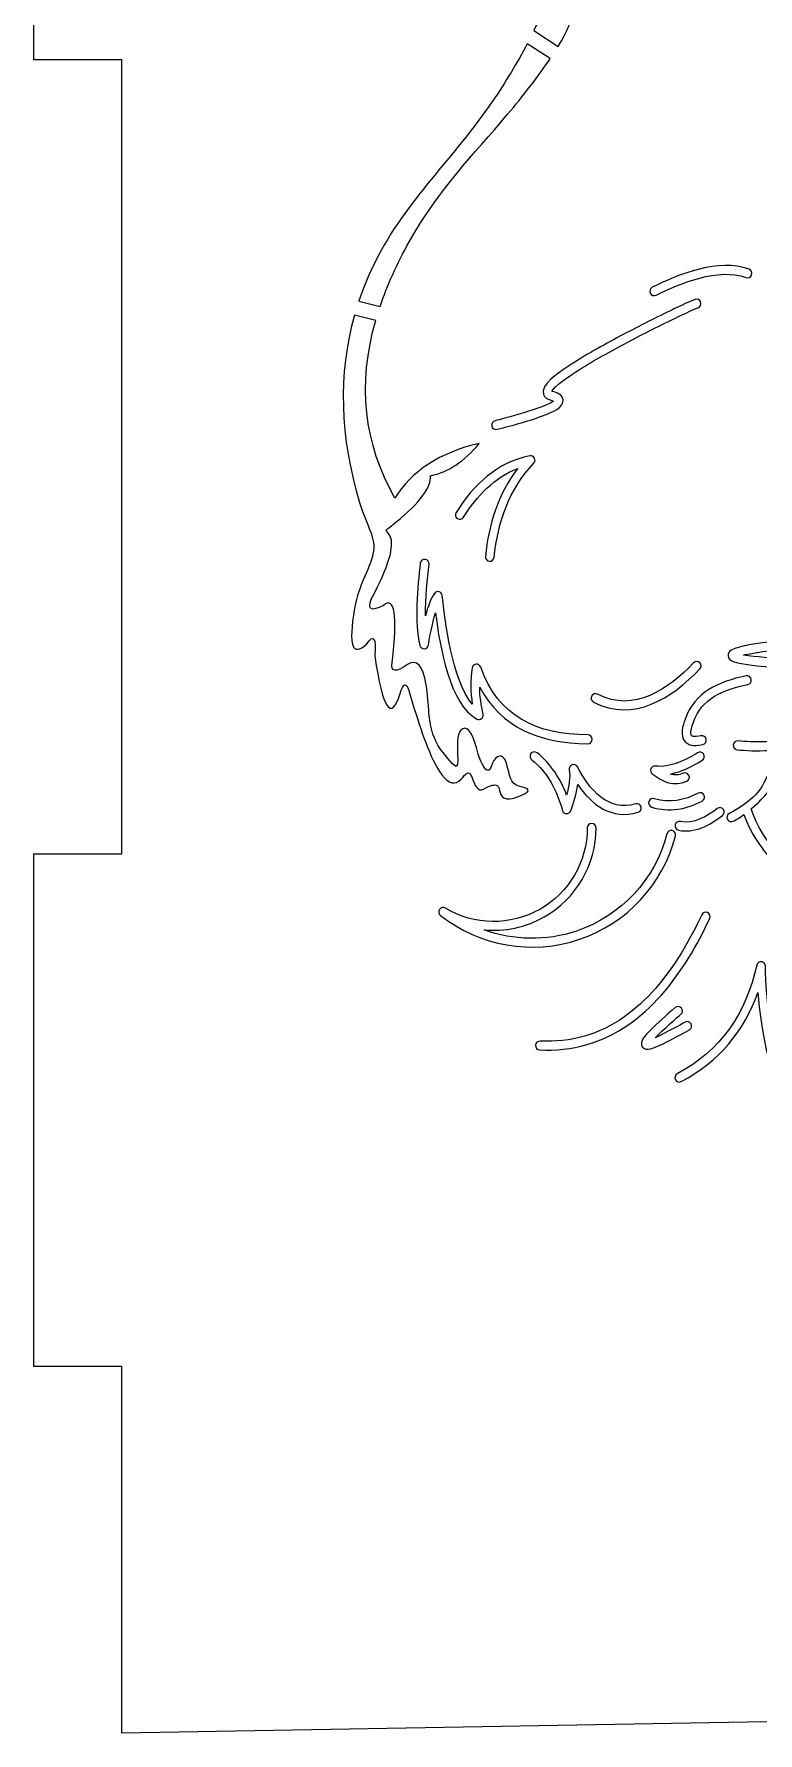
# Model space of a CAD drawing. Header units: millimetres. Extents: x -354 to 354, y -354 to 354.
# Drawn here: x 64.4 to 113.8, y -351.8 to -235.9 of the extents above; entities that cross this region are included whole.
import ezdxf

# ---------------------------------------------------------------- set-up
doc = ezdxf.new("R2010")
doc.units = ezdxf.units.MM
doc.header["$MEASUREMENT"] = 0
doc.layers.add('Camada 1', color=7, linetype='Continuous')

msp = doc.modelspace()

# ---------------------------------------------------------------- linework, layer by layer
at = {"layer": 'Camada 1', "color": 250, "lineweight": 20}
for points, knots in [([(259.2077, -180.953), (259.2077, -180.953), (70.4419, -177.6357), (70.4419, -177.6357), (70.4419, -177.6357), (70.4419, -177.6357), (70.4419, -202.6357), (70.4419, -202.6357), (70.4419, -202.6357), (70.4419, -202.6357), (64.4419, -202.6357), (64.4419, -202.6357), (64.4419, -202.6357), (64.4419, -202.6357), (64.4419, -237.6357), (64.4419, -237.6357), (64.4419, -237.6357), (64.4419, -237.6357), (70.4419, -237.6357), (70.4419, -237.6357), (70.4419, -237.6357), (70.4419, -237.6357), (70.4419, -291.7999), (70.4419, -291.7999), (70.4419, -291.7999), (70.4419, -291.7999), (64.4419, -291.7999), (64.4419, -291.7999), (64.4419, -291.7999), (64.4419, -291.7999), (64.4419, -326.7999), (64.4419, -326.7999), (64.4419, -326.7999), (64.4419, -326.7999), (70.4419, -326.7999), (70.4419, -326.7999), (70.4419, -326.7999), (70.4419, -326.7999), (70.4419, -351.7999), (70.4419, -351.7999), (70.4419, -351.7999), (70.4419, -351.7999), (259.2077, -348.4826), (259.2077, -348.4826), (259.2077, -348.4826), (259.2077, -348.4826), (259.2077, -326.7999), (259.2077, -326.7999), (259.2077, -326.7999), (259.2077, -326.7999), (265.2077, -326.7999), (265.2077, -326.7999), (265.2077, -326.7999), (265.2077, -326.7999), (265.2077, -332.7999), (265.2077, -332.7999), (265.2077, -332.7999), (265.2077, -332.7999), (268.2077, -332.7999), (268.2077, -332.7999), (268.2077, -332.7999), (269.0033, -332.7999), (269.7664, -332.4838), (270.329, -331.9212), (270.329, -331.9212), (270.8916, -331.3586), (271.2077, -330.5955), (271.2077, -329.7999), (271.2077, -329.7999), (271.2077, -329.7999), (271.2077, -288.7999), (271.2077, -288.7999), (271.2077, -288.7999), (271.2077, -287.143), (269.8645, -285.7999), (268.2077, -285.7999), (268.2077, -285.7999), (268.2077, -285.7999), (265.2077, -285.7999), (265.2077, -285.7999), (265.2077, -285.7999), (265.2077, -285.7999), (265.2077, -291.7999), (265.2077, -291.7999), (265.2077, -291.7999), (265.2077, -291.7999), (259.2077, -291.7999), (259.2077, -291.7999), (259.2077, -291.7999), (259.2077, -291.7999), (259.2077, -237.6357), (259.2077, -237.6357), (259.2077, -237.6357), (259.2077, -237.6357), (265.9077, -237.6357), (265.9077, -237.6357), (265.9077, -237.6357), (265.9077, -237.6357), (265.9077, -243.6357), (265.9077, -243.6357), (265.9077, -243.6357), (265.9077, -243.6357), (268.2077, -243.6357), (268.2077, -243.6357), (268.2077, -243.6357), (269.0033, -243.6357), (269.7664, -243.3197), (270.329, -242.7571), (270.329, -242.7571), (270.8916, -242.1945), (271.2077, -241.4314), (271.2077, -240.6357), (271.2077, -240.6357), (271.2077, -240.6357), (271.2077, -199.6357), (271.2077, -199.6357), (271.2077, -199.6357), (271.2077, -197.9789), (269.8645, -196.6358), (268.2077, -196.6357), (268.2077, -196.6357), (268.2077, -196.6357), (265.9077, -196.6357), (265.9077, -196.6357), (265.9077, -196.6357), (265.9077, -196.6357), (265.9077, -202.6357), (265.9077, -202.6357), (265.9077, -202.6357), (265.9077, -202.6357), (259.2077, -202.6357), (259.2077, -202.6357), (259.2077, -202.6357), (259.2077, -202.6357), (259.2077, -180.953), (259.2077, -180.953)], [0, 0, 0, 0, 0.02857143, 0.02857143, 0.02857143, 0.02857143, 0.05714286, 0.05714286, 0.05714286, 0.05714286, 0.08571429, 0.08571429, 0.08571429, 0.08571429, 0.11428571, 0.11428571, 0.11428571, 0.11428571, 0.14285714, 0.14285714, 0.14285714, 0.14285714, 0.17142857, 0.17142857, 0.17142857, 0.17142857, 0.2, 0.2, 0.2, 0.2, 0.22857143, 0.22857143, 0.22857143, 0.22857143, 0.25714286, 0.25714286, 0.25714286, 0.25714286, 0.28571429, 0.28571429, 0.28571429, 0.28571429, 0.31428571, 0.31428571, 0.31428571, 0.31428571, 0.34285714, 0.34285714, 0.34285714, 0.34285714, 0.37142857, 0.37142857, 0.37142857, 0.37142857, 0.4, 0.4, 0.4, 0.4, 0.42857143, 0.42857143, 0.42857143, 0.42857143, 0.45714286, 0.45714286, 0.45714286, 0.45714286, 0.48571429, 0.48571429, 0.48571429, 0.48571429, 0.51428571, 0.51428571, 0.51428571, 0.51428571, 0.54285714, 0.54285714, 0.54285714, 0.54285714, 0.57142857, 0.57142857, 0.57142857, 0.57142857, 0.6, 0.6, 0.6, 0.6, 0.62857143, 0.62857143, 0.62857143, 0.62857143, 0.65714286, 0.65714286, 0.65714286, 0.65714286, 0.68571429, 0.68571429, 0.68571429, 0.68571429, 0.71428571, 0.71428571, 0.71428571, 0.71428571, 0.74285714, 0.74285714, 0.74285714, 0.74285714, 0.77142857, 0.77142857, 0.77142857, 0.77142857, 0.8, 0.8, 0.8, 0.8, 0.82857143, 0.82857143, 0.82857143, 0.82857143, 0.85714286, 0.85714286, 0.85714286, 0.85714286, 0.88571429, 0.88571429, 0.88571429, 0.88571429, 0.91428571, 0.91428571, 0.91428571, 0.91428571, 0.94285714, 0.94285714, 0.94285714, 0.94285714, 1, 1, 1, 1]), ([(102.2658, -229.699), (101.7871, -233.1218), (101.3847, -234.7391), (100.1925, -236.7046), (100.1925, -236.7046), (100.1925, -236.7046), (98.5374, -235.631), (98.5374, -235.631), (98.5374, -235.631), (99.6768, -233.311), (100.4704, -231.0344), (100.9183, -228.8006), (100.9183, -228.8006), (101.4798, -226.0004), (101.3015, -223.5678), (101.5505, -220.9306), (101.5505, -220.9306), (101.6453, -219.9258), (101.8045, -218.964), (102.0341, -218.0231), (102.0341, -218.0231), (102.0341, -218.0231), (103.1098, -218.5), (103.1098, -218.5), (103.1098, -218.5), (102.5903, -221.3534), (102.717, -224.2916), (102.4892, -227.915), (102.4892, -227.915), (102.4497, -228.5434), (102.3445, -229.1355), (102.2658, -229.699)], [0, 0, 0, 0, 0.11111111, 0.11111111, 0.11111111, 0.11111111, 0.22222222, 0.22222222, 0.22222222, 0.22222222, 0.33333333, 0.33333333, 0.33333333, 0.33333333, 0.44444444, 0.44444444, 0.44444444, 0.44444444, 0.55555556, 0.55555556, 0.55555556, 0.55555556, 0.66666667, 0.66666667, 0.66666667, 0.66666667, 0.77777778, 0.77777778, 0.77777778, 0.77777778, 1, 1, 1, 1]), ([(90.0344, -250.0446), (89.1931, -251.5452), (88.5301, -253.0127), (88.0452, -254.4467), (88.0452, -254.4467), (88.0452, -254.4467), (86.5962, -254.0929), (86.5962, -254.0929), (86.5962, -254.0929), (86.91, -253.1583), (87.2932, -252.2384), (87.7462, -251.3335), (87.7462, -251.3335), (89.7804, -247.27), (93.1418, -244.2475), (95.7125, -240.4546), (95.7125, -240.4546), (96.6089, -239.1321), (97.3984, -237.8229), (98.0812, -236.5271), (98.0812, -236.5271), (98.0812, -236.5271), (99.6507, -237.5451), (99.6507, -237.5451), (99.6507, -237.5451), (99.2718, -238.1034), (98.829, -238.707), (98.3057, -239.3966), (98.3057, -239.3966), (97.7838, -240.0847), (97.2633, -240.7252), (96.7462, -241.3388), (96.7462, -241.3388), (94.3774, -244.1501), (92.0799, -246.3961), (90.0344, -250.0446)], [0, 0, 0, 0, 0.1, 0.1, 0.1, 0.1, 0.2, 0.2, 0.2, 0.2, 0.3, 0.3, 0.3, 0.3, 0.4, 0.4, 0.4, 0.4, 0.5, 0.5, 0.5, 0.5, 0.6, 0.6, 0.6, 0.6, 0.7, 0.7, 0.7, 0.7, 0.8, 0.8, 0.8, 0.8, 1, 1, 1, 1]), ([(106.6058, -253.1452), (108.4383, -252.2357), (111.157, -251.153), (113.2063, -251.9152), (113.2063, -251.9152), (113.3612, -251.9728), (113.4405, -252.1461), (113.3829, -252.301), (113.3829, -252.301), (113.3253, -252.4559), (113.152, -252.5352), (112.9971, -252.4776), (112.9971, -252.4776), (111.1419, -251.7875), (108.5232, -252.8634), (106.8726, -253.6826), (106.8726, -253.6826), (106.7246, -253.7561), (106.5439, -253.6953), (106.4705, -253.5473), (106.4705, -253.5473), (106.397, -253.3993), (106.4578, -253.2186), (106.6058, -253.1452)], [0, 0, 0, 0, 0.14285714, 0.14285714, 0.14285714, 0.14285714, 0.28571429, 0.28571429, 0.28571429, 0.28571429, 0.42857143, 0.42857143, 0.42857143, 0.42857143, 0.57142857, 0.57142857, 0.57142857, 0.57142857, 0.71428571, 0.71428571, 0.71428571, 0.71428571, 1, 1, 1, 1]), ([(91.4905, -266.0014), (91.5383, -266.7959), (90.7586, -267.8489), (89.1518, -269.1606), (89.1518, -269.1606), (88.1338, -269.991), (88.4388, -269.5172), (88.7298, -270.1209), (88.7298, -270.1209), (89.0517, -270.7896), (88.6238, -272.2246), (87.4453, -274.4259), (87.4453, -274.4259), (87.1609, -275.1484), (87.4358, -275.2925), (88.2702, -274.858), (88.2702, -274.858), (89.0446, -274.1948), (89.2475, -275.4908), (88.879, -278.7463), (88.879, -278.7463), (88.7651, -279.4132), (89.112, -279.4591), (89.9197, -278.8837), (89.9197, -278.8837), (90.5361, -278.4846), (90.9604, -278.9443), (91.1919, -280.2626), (91.1919, -280.2626), (91.3116, -280.9439), (91.3246, -281.5858), (91.3791, -282.2108), (91.3791, -282.2108), (91.4514, -283.0396), (91.6192, -283.7545), (91.9901, -284.3969), (91.9901, -284.3969), (92.1713, -284.7107), (92.807, -285.5164), (93.0878, -285.7605), (93.0878, -285.7605), (93.6914, -286.284), (92.9141, -283.6643), (93.6911, -283.2751), (93.6911, -283.2751), (94.0668, -283.0869), (94.4134, -283.6652), (94.7309, -285.0107), (94.7309, -285.0107), (94.9887, -285.7333), (95.2081, -286.0998), (95.3886, -286.1102), (95.3886, -286.1102), (95.6901, -286.1273), (95.694, -285.1348), (96.2427, -285.1354), (96.2427, -285.1354), (96.4372, -285.1357), (96.5959, -285.3557), (96.7188, -285.7947), (96.7188, -285.7947), (96.8656, -286.3198), (96.8758, -287.0543), (97.5784, -287.2101), (97.5784, -287.2101), (98.3872, -287.3676), (98.3342, -287.6053), (97.4197, -287.9228), (97.4197, -287.9228), (97.1751, -288.0074), (96.9153, -288.0779), (96.695, -288.0497), (96.695, -288.0497), (96.0634, -287.9686), (96.307, -287.2952), (96.0268, -287.1412), (96.0268, -287.1412), (95.8618, -287.0504), (95.5672, -287.1258), (95.1432, -287.3673), (95.1432, -287.3673), (94.6936, -287.622), (94.5165, -287.1531), (94.2922, -286.5478), (94.2922, -286.5478), (94.0988, -286.0256), (93.8777, -286.3777), (93.5742, -286.7106), (93.5742, -286.7106), (93.1668, -287.158), (92.7186, -287.0152), (92.2594, -286.4077), (92.2594, -286.4077), (91.4486, -285.3352), (90.7613, -283.1427), (90.3561, -281.8347), (90.3561, -281.8347), (90.3561, -281.8347), (89.9989, -280.6647), (89.9989, -280.6647), (89.9989, -280.6647), (89.8232, -280.0879), (89.6264, -280.1552), (89.4092, -280.8672), (89.4092, -280.8672), (88.7985, -282.7988), (88.2224, -281.9414), (87.6811, -278.2947), (87.6811, -278.2947), (87.7853, -277.0679), (87.6019, -276.7929), (87.1312, -277.47), (87.1312, -277.47), (86.1358, -278.4158), (85.8618, -277.6119), (86.3092, -275.0583), (86.3092, -275.0583), (86.6136, -273.3181), (87.278, -272.5651), (87.5518, -271.3645), (87.5518, -271.3645), (87.8115, -270.2261), (87.1505, -269.4945), (86.6656, -267.8927), (86.6656, -267.8927), (85.2885, -263.3447), (85.167, -259.0637), (86.3004, -255.05), (86.3004, -255.05), (86.3004, -255.05), (87.7468, -255.4032), (87.7468, -255.4032), (87.7468, -255.4032), (86.5015, -259.7632), (86.9374, -263.8092), (89.0556, -267.5409), (89.0556, -267.5409), (90.1867, -265.6786), (92.1047, -264.4323), (94.8093, -263.802), (94.8093, -263.802), (93.7953, -265.0357), (92.689, -265.7688), (91.4905, -266.0014)], [0, 0, 0, 0, 0.02702703, 0.02702703, 0.02702703, 0.02702703, 0.05405405, 0.05405405, 0.05405405, 0.05405405, 0.08108108, 0.08108108, 0.08108108, 0.08108108, 0.10810811, 0.10810811, 0.10810811, 0.10810811, 0.13513514, 0.13513514, 0.13513514, 0.13513514, 0.16216216, 0.16216216, 0.16216216, 0.16216216, 0.18918919, 0.18918919, 0.18918919, 0.18918919, 0.21621622, 0.21621622, 0.21621622, 0.21621622, 0.24324324, 0.24324324, 0.24324324, 0.24324324, 0.27027027, 0.27027027, 0.27027027, 0.27027027, 0.2972973, 0.2972973, 0.2972973, 0.2972973, 0.32432432, 0.32432432, 0.32432432, 0.32432432, 0.35135135, 0.35135135, 0.35135135, 0.35135135, 0.37837838, 0.37837838, 0.37837838, 0.37837838, 0.40540541, 0.40540541, 0.40540541, 0.40540541, 0.43243243, 0.43243243, 0.43243243, 0.43243243, 0.45945946, 0.45945946, 0.45945946, 0.45945946, 0.48648649, 0.48648649, 0.48648649, 0.48648649, 0.51351351, 0.51351351, 0.51351351, 0.51351351, 0.54054054, 0.54054054, 0.54054054, 0.54054054, 0.56756757, 0.56756757, 0.56756757, 0.56756757, 0.59459459, 0.59459459, 0.59459459, 0.59459459, 0.62162162, 0.62162162, 0.62162162, 0.62162162, 0.64864865, 0.64864865, 0.64864865, 0.64864865, 0.67567568, 0.67567568, 0.67567568, 0.67567568, 0.7027027, 0.7027027, 0.7027027, 0.7027027, 0.72972973, 0.72972973, 0.72972973, 0.72972973, 0.75675676, 0.75675676, 0.75675676, 0.75675676, 0.78378378, 0.78378378, 0.78378378, 0.78378378, 0.81081081, 0.81081081, 0.81081081, 0.81081081, 0.83783784, 0.83783784, 0.83783784, 0.83783784, 0.86486486, 0.86486486, 0.86486486, 0.86486486, 0.89189189, 0.89189189, 0.89189189, 0.89189189, 0.91891892, 0.91891892, 0.91891892, 0.91891892, 0.94594595, 0.94594595, 0.94594595, 0.94594595, 1, 1, 1, 1]), ([(109.9089, -254.1591), (109.9634, -254.3151), (109.8806, -254.4868), (109.7247, -254.5413), (109.7247, -254.5413), (109.5263, -254.6106), (109.3055, -254.7198), (109.1139, -254.8079), (109.1139, -254.8079), (108.7027, -254.9969), (108.2941, -255.1924), (107.887, -255.3902), (107.887, -255.3902), (106.739, -255.9481), (105.599, -256.5282), (104.4746, -257.1322), (104.4746, -257.1322), (103.3654, -257.7282), (102.2357, -258.3563), (101.187, -259.0535), (101.187, -259.0535), (100.9627, -259.2025), (99.9136, -259.9215), (99.7678, -260.2404), (99.7678, -260.2404), (99.7678, -260.2404), (99.8065, -260.2524), (99.8065, -260.2524), (99.8065, -260.2524), (100.0974, -260.3308), (100.4949, -260.4759), (100.5367, -260.8247), (100.5367, -260.8247), (100.6003, -261.3571), (99.6947, -261.6977), (99.313, -261.8478), (99.313, -261.8478), (98.274, -262.2564), (97.1136, -262.5594), (96.0325, -262.8357), (96.0325, -262.8357), (95.8724, -262.8766), (95.7085, -262.7794), (95.6675, -262.6193), (95.6675, -262.6193), (95.6266, -262.4592), (95.7238, -262.2953), (95.8839, -262.2543), (95.8839, -262.2543), (96.3643, -262.1316), (99.3199, -261.3645), (99.8762, -260.9079), (99.8762, -260.9079), (99.7976, -260.874), (99.6946, -260.8437), (99.6505, -260.8318), (99.6505, -260.8318), (99.4459, -260.7767), (99.2551, -260.665), (99.1811, -260.4548), (99.1811, -260.4548), (98.9521, -259.8047), (100.2592, -258.9579), (100.6879, -258.6661), (100.6879, -258.6661), (101.7954, -257.912), (103.0105, -257.2377), (104.1907, -256.6037), (104.1907, -256.6037), (105.3222, -255.9958), (106.4695, -255.412), (107.6248, -254.8505), (107.6248, -254.8505), (108.0357, -254.6509), (108.4482, -254.4535), (108.8633, -254.2627), (108.8633, -254.2627), (109.0733, -254.1662), (109.309, -254.051), (109.5267, -253.9749), (109.5267, -253.9749), (109.6827, -253.9204), (109.8544, -254.0032), (109.9089, -254.1591)], [0, 0, 0, 0, 0.04545455, 0.04545455, 0.04545455, 0.04545455, 0.09090909, 0.09090909, 0.09090909, 0.09090909, 0.13636364, 0.13636364, 0.13636364, 0.13636364, 0.18181818, 0.18181818, 0.18181818, 0.18181818, 0.22727273, 0.22727273, 0.22727273, 0.22727273, 0.27272727, 0.27272727, 0.27272727, 0.27272727, 0.31818182, 0.31818182, 0.31818182, 0.31818182, 0.36363636, 0.36363636, 0.36363636, 0.36363636, 0.40909091, 0.40909091, 0.40909091, 0.40909091, 0.45454545, 0.45454545, 0.45454545, 0.45454545, 0.5, 0.5, 0.5, 0.5, 0.54545455, 0.54545455, 0.54545455, 0.54545455, 0.59090909, 0.59090909, 0.59090909, 0.59090909, 0.63636364, 0.63636364, 0.63636364, 0.63636364, 0.68181818, 0.68181818, 0.68181818, 0.68181818, 0.72727273, 0.72727273, 0.72727273, 0.72727273, 0.77272727, 0.77272727, 0.77272727, 0.77272727, 0.81818182, 0.81818182, 0.81818182, 0.81818182, 0.86363636, 0.86363636, 0.86363636, 0.86363636, 0.90909091, 0.90909091, 0.90909091, 0.90909091, 1, 1, 1, 1]), ([(98.5311, -265.1489), (96.8401, -266.9076), (96.0686, -269.1781), (95.8247, -271.5695), (95.8247, -271.5695), (95.8079, -271.7339), (95.6601, -271.8543), (95.4958, -271.8376), (95.4958, -271.8376), (95.3314, -271.8208), (95.211, -271.673), (95.2277, -271.5087), (95.2277, -271.5087), (95.451, -269.3203), (96.1007, -267.2351), (97.4299, -265.5093), (97.4299, -265.5093), (95.8454, -266.1184), (94.653, -267.3697), (93.7383, -268.8313), (93.7383, -268.8313), (93.6506, -268.9713), (93.4649, -269.0141), (93.3248, -268.9264), (93.3248, -268.9264), (93.1848, -268.8387), (93.142, -268.653), (93.2297, -268.5129), (93.2297, -268.5129), (94.4086, -266.6294), (96.021, -265.0972), (98.2555, -264.6469), (98.2555, -264.6469), (98.3863, -264.6206), (98.5136, -264.6798), (98.5778, -264.7967), (98.5778, -264.7967), (98.642, -264.9136), (98.6235, -265.0528), (98.5311, -265.1489)], [0, 0, 0, 0, 0.09090909, 0.09090909, 0.09090909, 0.09090909, 0.18181818, 0.18181818, 0.18181818, 0.18181818, 0.27272727, 0.27272727, 0.27272727, 0.27272727, 0.36363636, 0.36363636, 0.36363636, 0.36363636, 0.45454545, 0.45454545, 0.45454545, 0.45454545, 0.54545455, 0.54545455, 0.54545455, 0.54545455, 0.63636364, 0.63636364, 0.63636364, 0.63636364, 0.72727273, 0.72727273, 0.72727273, 0.72727273, 0.81818182, 0.81818182, 0.81818182, 0.81818182, 1, 1, 1, 1]), ([(92.0687, -273.9199), (92.1911, -273.9526), (92.2763, -274.0521), (92.2897, -274.1781), (92.2897, -274.1781), (92.4562, -275.7463), (92.9485, -279.9785), (94.3332, -281.5902), (94.3332, -281.5902), (94.2131, -280.7696), (94.1992, -279.9381), (94.3265, -279.1128), (94.3265, -279.1128), (94.3478, -278.9747), (94.457, -278.8722), (94.5961, -278.8597), (94.5961, -278.8597), (94.7352, -278.8472), (94.8609, -278.9285), (94.9066, -279.0605), (94.9066, -279.0605), (96.0721, -282.434), (98.769, -283.6728), (102.2044, -283.6893), (102.2044, -283.6893), (102.3697, -283.6901), (102.5038, -283.8255), (102.503, -283.9907), (102.503, -283.9907), (102.5022, -284.156), (102.3668, -284.2901), (102.2016, -284.2893), (102.2016, -284.2893), (98.9337, -284.2736), (96.2741, -283.1802), (94.8379, -280.4226), (94.8379, -280.4226), (94.8476, -281.0439), (94.9319, -281.6634), (95.0723, -282.2723), (95.0723, -282.2723), (95.0992, -282.3889), (95.0584, -282.5034), (94.9638, -282.5768), (94.9638, -282.5768), (94.8692, -282.6501), (94.7481, -282.6611), (94.6419, -282.606), (94.6419, -282.606), (92.8327, -281.6676), (92.1267, -277.7706), (91.8211, -275.3548), (91.8211, -275.3548), (91.5915, -276.1219), (91.4276, -277.067), (91.3446, -277.5588), (91.3446, -277.5588), (91.3207, -277.7004), (91.204, -277.803), (91.0606, -277.8087), (91.0606, -277.8087), (90.9172, -277.8143), (90.7927, -277.7211), (90.7578, -277.5819), (90.7578, -277.5819), (90.3578, -275.9874), (90.5946, -273.5926), (90.7904, -271.9744), (90.7904, -271.9744), (90.8102, -271.8103), (90.9602, -271.6927), (91.1242, -271.7126), (91.1242, -271.7126), (91.2883, -271.7324), (91.4059, -271.8824), (91.386, -272.0464), (91.386, -272.0464), (91.2677, -273.0251), (91.127, -274.3442), (91.1405, -275.5617), (91.1405, -275.5617), (91.2995, -274.9536), (91.5005, -274.3762), (91.7484, -274.0339), (91.7484, -274.0339), (91.8227, -273.9312), (91.9462, -273.8873), (92.0687, -273.9199)], [0, 0, 0, 0, 0.04347826, 0.04347826, 0.04347826, 0.04347826, 0.08695652, 0.08695652, 0.08695652, 0.08695652, 0.13043478, 0.13043478, 0.13043478, 0.13043478, 0.17391304, 0.17391304, 0.17391304, 0.17391304, 0.2173913, 0.2173913, 0.2173913, 0.2173913, 0.26086957, 0.26086957, 0.26086957, 0.26086957, 0.30434783, 0.30434783, 0.30434783, 0.30434783, 0.34782609, 0.34782609, 0.34782609, 0.34782609, 0.39130435, 0.39130435, 0.39130435, 0.39130435, 0.43478261, 0.43478261, 0.43478261, 0.43478261, 0.47826087, 0.47826087, 0.47826087, 0.47826087, 0.52173913, 0.52173913, 0.52173913, 0.52173913, 0.56521739, 0.56521739, 0.56521739, 0.56521739, 0.60869565, 0.60869565, 0.60869565, 0.60869565, 0.65217391, 0.65217391, 0.65217391, 0.65217391, 0.69565217, 0.69565217, 0.69565217, 0.69565217, 0.73913043, 0.73913043, 0.73913043, 0.73913043, 0.7826087, 0.7826087, 0.7826087, 0.7826087, 0.82608696, 0.82608696, 0.82608696, 0.82608696, 0.86956522, 0.86956522, 0.86956522, 0.86956522, 0.91304348, 0.91304348, 0.91304348, 0.91304348, 1, 1, 1, 1]), ([(113.6823, -277.4688), (115.9825, -277.0899), (118.5821, -277.2332), (120.0262, -279.3223), (120.0262, -279.3223), (120.1201, -279.4582), (120.0859, -279.6457), (119.95, -279.7397), (119.95, -279.7397), (119.8141, -279.8336), (119.6266, -279.7994), (119.5326, -279.6635), (119.5326, -279.6635), (118.2362, -277.7879), (115.8266, -277.7237), (113.7799, -278.0608), (113.7799, -278.0608), (113.637, -278.0843), (113.1979, -278.1586), (112.8338, -278.2445), (112.8338, -278.2445), (113.6155, -278.3774), (114.9759, -278.467), (115.282, -278.4865), (115.282, -278.4865), (115.4469, -278.497), (115.5728, -278.6401), (115.5623, -278.805), (115.5623, -278.805), (115.5518, -278.9699), (115.4087, -279.0958), (115.2438, -279.0853), (115.2438, -279.0853), (114.45, -279.0347), (113.6178, -278.9786), (112.8326, -278.8499), (112.8326, -278.8499), (112.5166, -278.7981), (111.7939, -278.7058), (111.7806, -278.2757), (111.7806, -278.2757), (111.7706, -277.9492), (112.1497, -277.817), (112.4022, -277.7402), (112.4022, -277.7402), (112.8099, -277.616), (113.2621, -277.538), (113.6823, -277.4688)], [0, 0, 0, 0, 0.07692308, 0.07692308, 0.07692308, 0.07692308, 0.15384615, 0.15384615, 0.15384615, 0.15384615, 0.23076923, 0.23076923, 0.23076923, 0.23076923, 0.30769231, 0.30769231, 0.30769231, 0.30769231, 0.38461538, 0.38461538, 0.38461538, 0.38461538, 0.46153846, 0.46153846, 0.46153846, 0.46153846, 0.53846154, 0.53846154, 0.53846154, 0.53846154, 0.61538462, 0.61538462, 0.61538462, 0.61538462, 0.69230769, 0.69230769, 0.69230769, 0.69230769, 0.76923077, 0.76923077, 0.76923077, 0.76923077, 0.84615385, 0.84615385, 0.84615385, 0.84615385, 1, 1, 1, 1]), ([(102.8719, -280.915), (105.3638, -282.2113), (107.7108, -280.5554), (109.4299, -278.7735), (109.4299, -278.7735), (109.5446, -278.6546), (109.7352, -278.6512), (109.8541, -278.7659), (109.8541, -278.7659), (109.973, -278.8806), (109.9764, -279.0712), (109.8617, -279.1901), (109.8617, -279.1901), (107.9379, -281.1841), (105.353, -282.882), (102.5949, -281.4472), (102.5949, -281.4472), (102.4484, -281.371), (102.391, -281.1892), (102.4673, -281.0426), (102.4673, -281.0426), (102.5435, -280.8961), (102.7253, -280.8387), (102.8719, -280.915)], [0, 0, 0, 0, 0.14285714, 0.14285714, 0.14285714, 0.14285714, 0.28571429, 0.28571429, 0.28571429, 0.28571429, 0.42857143, 0.42857143, 0.42857143, 0.42857143, 0.57142857, 0.57142857, 0.57142857, 0.57142857, 0.71428571, 0.71428571, 0.71428571, 0.71428571, 1, 1, 1, 1]), ([(113.3582, -279.904), (113.3908, -280.066), (113.2853, -280.2247), (113.1233, -280.2573), (113.1233, -280.2573), (111.4549, -280.593), (109.9716, -281.2008), (109.4198, -282.8107), (109.4198, -282.8107), (109.4198, -282.8107), (109.4161, -282.8208), (109.4161, -282.8208), (109.4161, -282.8208), (109.3536, -282.9838), (109.1428, -283.5858), (109.2936, -283.7454), (109.2936, -283.7454), (109.4057, -283.8639), (109.8003, -283.7874), (109.932, -283.7566), (109.932, -283.7566), (110.0929, -283.7191), (110.2547, -283.8197), (110.2923, -283.9807), (110.2923, -283.9807), (110.3298, -284.1416), (110.2292, -284.3034), (110.0682, -284.341), (110.0682, -284.341), (109.6745, -284.4328), (109.1641, -284.4818), (108.8576, -284.1575), (108.8576, -284.1575), (108.4775, -283.7555), (108.6817, -283.0614), (108.854, -282.611), (108.854, -282.611), (109.4761, -280.8021), (111.1293, -280.0465), (113.0049, -279.6691), (113.0049, -279.6691), (113.1669, -279.6365), (113.3256, -279.742), (113.3582, -279.904)], [0, 0, 0, 0, 0.08333333, 0.08333333, 0.08333333, 0.08333333, 0.16666667, 0.16666667, 0.16666667, 0.16666667, 0.25, 0.25, 0.25, 0.25, 0.33333333, 0.33333333, 0.33333333, 0.33333333, 0.41666667, 0.41666667, 0.41666667, 0.41666667, 0.5, 0.5, 0.5, 0.5, 0.58333333, 0.58333333, 0.58333333, 0.58333333, 0.66666667, 0.66666667, 0.66666667, 0.66666667, 0.75, 0.75, 0.75, 0.75, 0.83333333, 0.83333333, 0.83333333, 0.83333333, 1, 1, 1, 1]), ([(112.4634, -284.1032), (113.3769, -284.1895), (115.3802, -284.3199), (116.1189, -283.6325), (116.1189, -283.6325), (116.2399, -283.5199), (116.4304, -283.5268), (116.5429, -283.6477), (116.5429, -283.6477), (116.6555, -283.7687), (116.6486, -283.9592), (116.5277, -284.0717), (116.5277, -284.0717), (115.6105, -284.9252), (113.5529, -284.8087), (112.407, -284.7006), (112.407, -284.7006), (112.2425, -284.685), (112.121, -284.5382), (112.1365, -284.3737), (112.1365, -284.3737), (112.1521, -284.2092), (112.2989, -284.0877), (112.4634, -284.1032)], [0, 0, 0, 0, 0.14285714, 0.14285714, 0.14285714, 0.14285714, 0.28571429, 0.28571429, 0.28571429, 0.28571429, 0.42857143, 0.42857143, 0.42857143, 0.42857143, 0.57142857, 0.57142857, 0.57142857, 0.57142857, 0.71428571, 0.71428571, 0.71428571, 0.71428571, 1, 1, 1, 1]), ([(101.5066, -285.8723), (102.3155, -287.4029), (103.5603, -288.9523), (105.4779, -288.3951), (105.4779, -288.3951), (105.6366, -288.349), (105.8036, -288.4408), (105.8497, -288.5995), (105.8497, -288.5995), (105.8958, -288.7582), (105.804, -288.9252), (105.6453, -288.9713), (105.6453, -288.9713), (103.8159, -289.5029), (102.4799, -288.4714), (101.5326, -287.0828), (101.5326, -287.0828), (101.4456, -287.7056), (101.2462, -288.3381), (101.0515, -288.8657), (101.0515, -288.8657), (101.0057, -288.99), (100.8897, -289.0672), (100.7573, -289.0615), (100.7573, -289.0615), (100.6249, -289.0559), (100.5159, -288.9691), (100.4808, -288.8413), (100.4808, -288.8413), (100.115, -287.5103), (99.4803, -286.2571), (98.3837, -285.383), (98.3837, -285.383), (98.2545, -285.28), (98.2331, -285.0906), (98.3361, -284.9614), (98.3361, -284.9614), (98.4391, -284.8322), (98.6285, -284.8108), (98.7577, -284.9138), (98.7577, -284.9138), (99.7083, -285.6716), (100.3467, -286.6809), (100.77, -287.7927), (100.77, -287.7927), (100.9295, -287.2118), (101.0347, -286.581), (100.9457, -286.0633), (100.9457, -286.0633), (100.9206, -285.9169), (101.004, -285.7764), (101.1447, -285.7285), (101.1447, -285.7285), (101.2854, -285.6806), (101.4372, -285.7409), (101.5066, -285.8723)], [0, 0, 0, 0, 0.06666667, 0.06666667, 0.06666667, 0.06666667, 0.13333333, 0.13333333, 0.13333333, 0.13333333, 0.2, 0.2, 0.2, 0.2, 0.26666667, 0.26666667, 0.26666667, 0.26666667, 0.33333333, 0.33333333, 0.33333333, 0.33333333, 0.4, 0.4, 0.4, 0.4, 0.46666667, 0.46666667, 0.46666667, 0.46666667, 0.53333333, 0.53333333, 0.53333333, 0.53333333, 0.6, 0.6, 0.6, 0.6, 0.66666667, 0.66666667, 0.66666667, 0.66666667, 0.73333333, 0.73333333, 0.73333333, 0.73333333, 0.8, 0.8, 0.8, 0.8, 0.86666667, 0.86666667, 0.86666667, 0.86666667, 1, 1, 1, 1]), ([(109.7044, -284.9114), (109.8456, -284.8256), (110.0308, -284.8708), (110.1165, -285.0121), (110.1165, -285.0121), (110.2023, -285.1533), (110.1571, -285.3385), (110.0158, -285.4242), (110.0158, -285.4242), (109.3922, -285.8029), (108.6194, -286.1994), (107.8412, -286.3611), (107.8412, -286.3611), (108.1223, -286.4447), (108.4175, -286.4481), (108.7114, -286.3101), (108.7114, -286.3101), (108.861, -286.2399), (109.0402, -286.3046), (109.1105, -286.4542), (109.1105, -286.4542), (109.1807, -286.6038), (109.116, -286.783), (108.9664, -286.8533), (108.9664, -286.8533), (108.1236, -287.2489), (107.289, -286.8885), (106.6093, -286.3447), (106.6093, -286.3447), (106.5017, -286.2586), (106.4666, -286.1159), (106.522, -285.9898), (106.522, -285.9898), (106.5774, -285.8636), (106.7062, -285.7929), (106.8424, -285.8139), (106.8424, -285.8139), (107.7824, -285.9588), (108.9287, -285.3825), (109.7044, -284.9114)], [0, 0, 0, 0, 0.09090909, 0.09090909, 0.09090909, 0.09090909, 0.18181818, 0.18181818, 0.18181818, 0.18181818, 0.27272727, 0.27272727, 0.27272727, 0.27272727, 0.36363636, 0.36363636, 0.36363636, 0.36363636, 0.45454545, 0.45454545, 0.45454545, 0.45454545, 0.54545455, 0.54545455, 0.54545455, 0.54545455, 0.63636364, 0.63636364, 0.63636364, 0.63636364, 0.72727273, 0.72727273, 0.72727273, 0.72727273, 0.81818182, 0.81818182, 0.81818182, 0.81818182, 1, 1, 1, 1]), ([(118.4571, -296.7634), (118.4591, -297.3754), (118.5197, -297.9973), (118.6508, -298.6024), (118.6508, -298.6024), (118.6508, -298.6024), (118.0819, -298.8082), (118.0819, -298.8082), (118.0819, -298.8082), (117.9301, -298.1385), (117.8593, -297.4478), (117.8571, -296.7654), (117.8571, -296.7654), (117.8547, -296.0209), (117.9313, -295.269), (118.0789, -294.5285), (118.0789, -294.5285), (115.6621, -293.531), (113.7693, -291.5794), (112.8487, -289.1327), (112.8487, -289.1327), (112.628, -289.2912), (112.3944, -289.4386), (112.1476, -289.5742), (112.1476, -289.5742), (112.0028, -289.6538), (111.8198, -289.6006), (111.7402, -289.4558), (111.7402, -289.4558), (111.6606, -289.311), (111.7138, -289.128), (111.8586, -289.0484), (111.8586, -289.0484), (113.4501, -288.1739), (114.1269, -287.5759), (114.678, -285.8633), (114.678, -285.8633), (114.7286, -285.706), (114.8982, -285.619), (115.0555, -285.6696), (115.0555, -285.6696), (115.2128, -285.7202), (115.2998, -285.8898), (115.2492, -286.0471), (115.2492, -286.0471), (114.8032, -287.4329), (114.3919, -287.8258), (113.3443, -288.74), (113.3443, -288.74), (114.1683, -291.0837), (115.9363, -292.9635), (118.2133, -293.9343), (118.2133, -293.9343), (118.2842, -293.6539), (118.3651, -293.376), (118.4556, -293.1014), (118.4556, -293.1014), (118.4556, -293.1014), (119.0168, -293.3157), (119.0168, -293.3157), (119.0168, -293.3157), (118.9007, -293.6706), (118.8013, -294.0316), (118.7201, -294.396), (118.7201, -294.396), (118.7201, -294.396), (118.7148, -294.4199), (118.7148, -294.4199), (118.7148, -294.4199), (118.544, -295.1939), (118.4545, -295.9833), (118.4571, -296.7634)], [0, 0, 0, 0, 0.05263158, 0.05263158, 0.05263158, 0.05263158, 0.10526316, 0.10526316, 0.10526316, 0.10526316, 0.15789474, 0.15789474, 0.15789474, 0.15789474, 0.21052632, 0.21052632, 0.21052632, 0.21052632, 0.26315789, 0.26315789, 0.26315789, 0.26315789, 0.31578947, 0.31578947, 0.31578947, 0.31578947, 0.36842105, 0.36842105, 0.36842105, 0.36842105, 0.42105263, 0.42105263, 0.42105263, 0.42105263, 0.47368421, 0.47368421, 0.47368421, 0.47368421, 0.52631579, 0.52631579, 0.52631579, 0.52631579, 0.57894737, 0.57894737, 0.57894737, 0.57894737, 0.63157895, 0.63157895, 0.63157895, 0.63157895, 0.68421053, 0.68421053, 0.68421053, 0.68421053, 0.73684211, 0.73684211, 0.73684211, 0.73684211, 0.78947368, 0.78947368, 0.78947368, 0.78947368, 0.84210526, 0.84210526, 0.84210526, 0.84210526, 0.89473684, 0.89473684, 0.89473684, 0.89473684, 1, 1, 1, 1]), ([(109.7462, -287.6696), (109.8934, -287.5947), (110.0747, -287.6537), (110.1496, -287.801), (110.1496, -287.801), (110.2245, -287.9482), (110.1655, -288.1295), (110.0182, -288.2044), (110.0182, -288.2044), (108.9354, -288.7552), (107.745, -289.0027), (106.5677, -288.6145), (106.5677, -288.6145), (106.4108, -288.5628), (106.325, -288.3926), (106.3768, -288.2356), (106.3768, -288.2356), (106.4285, -288.0787), (106.5987, -287.9929), (106.7557, -288.0447), (106.7557, -288.0447), (107.7774, -288.3816), (108.8093, -288.1462), (109.7462, -287.6696)], [0, 0, 0, 0, 0.14285714, 0.14285714, 0.14285714, 0.14285714, 0.28571429, 0.28571429, 0.28571429, 0.28571429, 0.42857143, 0.42857143, 0.42857143, 0.42857143, 0.57142857, 0.57142857, 0.57142857, 0.57142857, 0.71428571, 0.71428571, 0.71428571, 0.71428571, 1, 1, 1, 1]), ([(111.0368, -288.7185), (111.1686, -288.6188), (111.3574, -288.6451), (111.457, -288.7769), (111.457, -288.7769), (111.5567, -288.9087), (111.5304, -289.0975), (111.3986, -289.1971), (111.3986, -289.1971), (110.5774, -289.818), (109.4681, -290.4452), (108.3994, -290.1923), (108.3994, -290.1923), (108.2386, -290.1543), (108.1385, -289.9921), (108.1766, -289.8313), (108.1766, -289.8313), (108.2146, -289.6705), (108.3768, -289.5704), (108.5376, -289.6085), (108.5376, -289.6085), (109.4008, -289.8127), (110.3812, -289.2141), (111.0368, -288.7185)], [0, 0, 0, 0, 0.14285714, 0.14285714, 0.14285714, 0.14285714, 0.28571429, 0.28571429, 0.28571429, 0.28571429, 0.42857143, 0.42857143, 0.42857143, 0.42857143, 0.57142857, 0.57142857, 0.57142857, 0.57142857, 0.71428571, 0.71428571, 0.71428571, 0.71428571, 1, 1, 1, 1]), ([(102.7778, -290.038), (102.7746, -292.555), (101.4191, -294.8763), (99.2284, -296.1159), (99.2284, -296.1159), (97.9664, -296.8301), (96.5387, -297.1217), (95.1423, -296.9932), (95.1423, -296.9932), (97.1486, -297.7269), (99.3756, -297.7744), (101.4516, -297.0719), (101.4516, -297.0719), (104.4938, -296.0425), (106.8095, -293.5453), (107.6071, -290.4344), (107.6071, -290.4344), (107.6481, -290.2743), (107.8121, -290.1773), (107.9722, -290.2183), (107.9722, -290.2183), (108.1323, -290.2593), (108.2293, -290.4233), (108.1883, -290.5834), (108.1883, -290.5834), (107.3403, -293.8908), (104.8783, -296.5459), (101.644, -297.6403), (101.644, -297.6403), (98.4131, -298.7335), (94.8385, -298.1181), (92.1593, -296.0075), (92.1593, -296.0075), (92.0347, -295.9094), (92.0079, -295.7321), (92.0979, -295.6016), (92.0979, -295.6016), (92.1878, -295.471), (92.363, -295.433), (92.499, -295.5144), (92.499, -295.5144), (94.4727, -296.6964), (96.9308, -296.7267), (98.933, -295.5937), (98.933, -295.5937), (100.9357, -294.4604), (102.1748, -292.3383), (102.1778, -290.0372), (102.1778, -290.0372), (102.178, -289.872), (102.313, -289.7374), (102.4782, -289.7376), (102.4782, -289.7376), (102.6434, -289.7378), (102.778, -289.8728), (102.7778, -290.038)], [0, 0, 0, 0, 0.06666667, 0.06666667, 0.06666667, 0.06666667, 0.13333333, 0.13333333, 0.13333333, 0.13333333, 0.2, 0.2, 0.2, 0.2, 0.26666667, 0.26666667, 0.26666667, 0.26666667, 0.33333333, 0.33333333, 0.33333333, 0.33333333, 0.4, 0.4, 0.4, 0.4, 0.46666667, 0.46666667, 0.46666667, 0.46666667, 0.53333333, 0.53333333, 0.53333333, 0.53333333, 0.6, 0.6, 0.6, 0.6, 0.66666667, 0.66666667, 0.66666667, 0.66666667, 0.73333333, 0.73333333, 0.73333333, 0.73333333, 0.8, 0.8, 0.8, 0.8, 0.86666667, 0.86666667, 0.86666667, 0.86666667, 1, 1, 1, 1]), ([(98.9589, -304.5838), (99.9827, -304.6379), (101.0018, -304.5362), (101.9876, -304.2508), (101.9876, -304.2508), (105.8686, -303.1275), (108.364, -299.4302), (109.9823, -295.9591), (109.9823, -295.9591), (110.0521, -295.8094), (110.2312, -295.7442), (110.381, -295.814), (110.381, -295.814), (110.5307, -295.8838), (110.5959, -296.0629), (110.5261, -296.2127), (110.5261, -296.2127), (108.8272, -299.8566), (106.2205, -303.6503), (102.1545, -304.8272), (102.1545, -304.8272), (101.1041, -305.1312), (100.018, -305.2406), (98.9273, -305.183), (98.9273, -305.183), (98.7623, -305.1743), (98.6348, -305.0326), (98.6435, -304.8676), (98.6435, -304.8676), (98.6522, -304.7026), (98.7939, -304.5751), (98.9589, -304.5838)], [0, 0, 0, 0, 0.11111111, 0.11111111, 0.11111111, 0.11111111, 0.22222222, 0.22222222, 0.22222222, 0.22222222, 0.33333333, 0.33333333, 0.33333333, 0.33333333, 0.44444444, 0.44444444, 0.44444444, 0.44444444, 0.55555556, 0.55555556, 0.55555556, 0.55555556, 0.66666667, 0.66666667, 0.66666667, 0.66666667, 0.77777778, 0.77777778, 0.77777778, 0.77777778, 1, 1, 1, 1]), ([(117.6128, -306.3874), (117.6073, -306.243), (117.7022, -306.1178), (117.8427, -306.0841), (117.8427, -306.0841), (117.9833, -306.0505), (118.1246, -306.1191), (118.1851, -306.2504), (118.1851, -306.2504), (118.7332, -307.44), (119.7684, -309.409), (121.0819, -309.9048), (121.0819, -309.9048), (121.2365, -309.9632), (121.315, -310.1369), (121.2567, -310.2914), (121.2567, -310.2914), (121.1983, -310.446), (121.0246, -310.5245), (120.8701, -310.4662), (120.8701, -310.4662), (119.951, -310.1193), (119.1855, -309.2288), (118.5849, -308.2757), (118.5849, -308.2757), (119.199, -310.0404), (120.4778, -311.6099), (121.7748, -312.8772), (121.7748, -312.8772), (121.8724, -312.9726), (121.8938, -313.116), (121.8283, -313.2357), (121.8283, -313.2357), (121.7629, -313.3554), (121.6306, -313.4148), (121.4977, -313.3841), (121.4977, -313.3841), (115.8554, -312.083), (114.2066, -306.4332), (113.8154, -301.278), (113.8154, -301.278), (112.8732, -303.8987), (111.1809, -305.9763), (108.5879, -307.3481), (108.5879, -307.3481), (108.4418, -307.4253), (108.2597, -307.3692), (108.1824, -307.2232), (108.1824, -307.2232), (108.1052, -307.0771), (108.1613, -306.895), (108.3073, -306.8177), (108.3073, -306.8177), (111.2971, -305.2361), (113.0064, -302.678), (113.7317, -299.3987), (113.7317, -299.3987), (113.7646, -299.2499), (113.9015, -299.1503), (114.0532, -299.1649), (114.0532, -299.1649), (114.2049, -299.1794), (114.3205, -299.3032), (114.3245, -299.4556), (114.3245, -299.4556), (114.4543, -304.3691), (115.4911, -310.5719), (120.5503, -312.4743), (120.5503, -312.4743), (119.0064, -310.7804), (117.7017, -308.7071), (117.6128, -306.3874)], [0, 0, 0, 0, 0.05263158, 0.05263158, 0.05263158, 0.05263158, 0.10526316, 0.10526316, 0.10526316, 0.10526316, 0.15789474, 0.15789474, 0.15789474, 0.15789474, 0.21052632, 0.21052632, 0.21052632, 0.21052632, 0.26315789, 0.26315789, 0.26315789, 0.26315789, 0.31578947, 0.31578947, 0.31578947, 0.31578947, 0.36842105, 0.36842105, 0.36842105, 0.36842105, 0.42105263, 0.42105263, 0.42105263, 0.42105263, 0.47368421, 0.47368421, 0.47368421, 0.47368421, 0.52631579, 0.52631579, 0.52631579, 0.52631579, 0.57894737, 0.57894737, 0.57894737, 0.57894737, 0.63157895, 0.63157895, 0.63157895, 0.63157895, 0.68421053, 0.68421053, 0.68421053, 0.68421053, 0.73684211, 0.73684211, 0.73684211, 0.73684211, 0.78947368, 0.78947368, 0.78947368, 0.78947368, 0.84210526, 0.84210526, 0.84210526, 0.84210526, 0.89473684, 0.89473684, 0.89473684, 0.89473684, 1, 1, 1, 1]), ([(108.5969, -302.3319), (108.7043, -302.4574), (108.6896, -302.6474), (108.5641, -302.7549), (108.5641, -302.7549), (108.3395, -302.9472), (107.3594, -303.7886), (106.8144, -304.3526), (106.8144, -304.3526), (107.5136, -304.0396), (108.5986, -303.4288), (108.8499, -303.2869), (108.8499, -303.2869), (108.9938, -303.2056), (109.1774, -303.2567), (109.2586, -303.4006), (109.2586, -303.4006), (109.3399, -303.5445), (109.2888, -303.7281), (109.1449, -303.8093), (109.1449, -303.8093), (108.4797, -304.185), (107.7822, -304.5762), (107.0838, -304.8866), (107.0838, -304.8866), (106.7967, -305.0142), (106.1661, -305.3223), (105.924, -304.9772), (105.924, -304.9772), (105.6796, -304.6287), (106.1976, -304.1314), (106.4172, -303.9039), (106.4172, -303.9039), (106.9604, -303.3413), (107.5801, -302.8077), (108.1739, -302.2991), (108.1739, -302.2991), (108.2994, -302.1917), (108.4894, -302.2064), (108.5969, -302.3319)], [0, 0, 0, 0, 0.09090909, 0.09090909, 0.09090909, 0.09090909, 0.18181818, 0.18181818, 0.18181818, 0.18181818, 0.27272727, 0.27272727, 0.27272727, 0.27272727, 0.36363636, 0.36363636, 0.36363636, 0.36363636, 0.45454545, 0.45454545, 0.45454545, 0.45454545, 0.54545455, 0.54545455, 0.54545455, 0.54545455, 0.63636364, 0.63636364, 0.63636364, 0.63636364, 0.72727273, 0.72727273, 0.72727273, 0.72727273, 0.81818182, 0.81818182, 0.81818182, 0.81818182, 1, 1, 1, 1])]:
    msp.add_open_spline(points, degree=3, knots=knots, dxfattribs=at)

doc.saveas('drawing.dxf')
